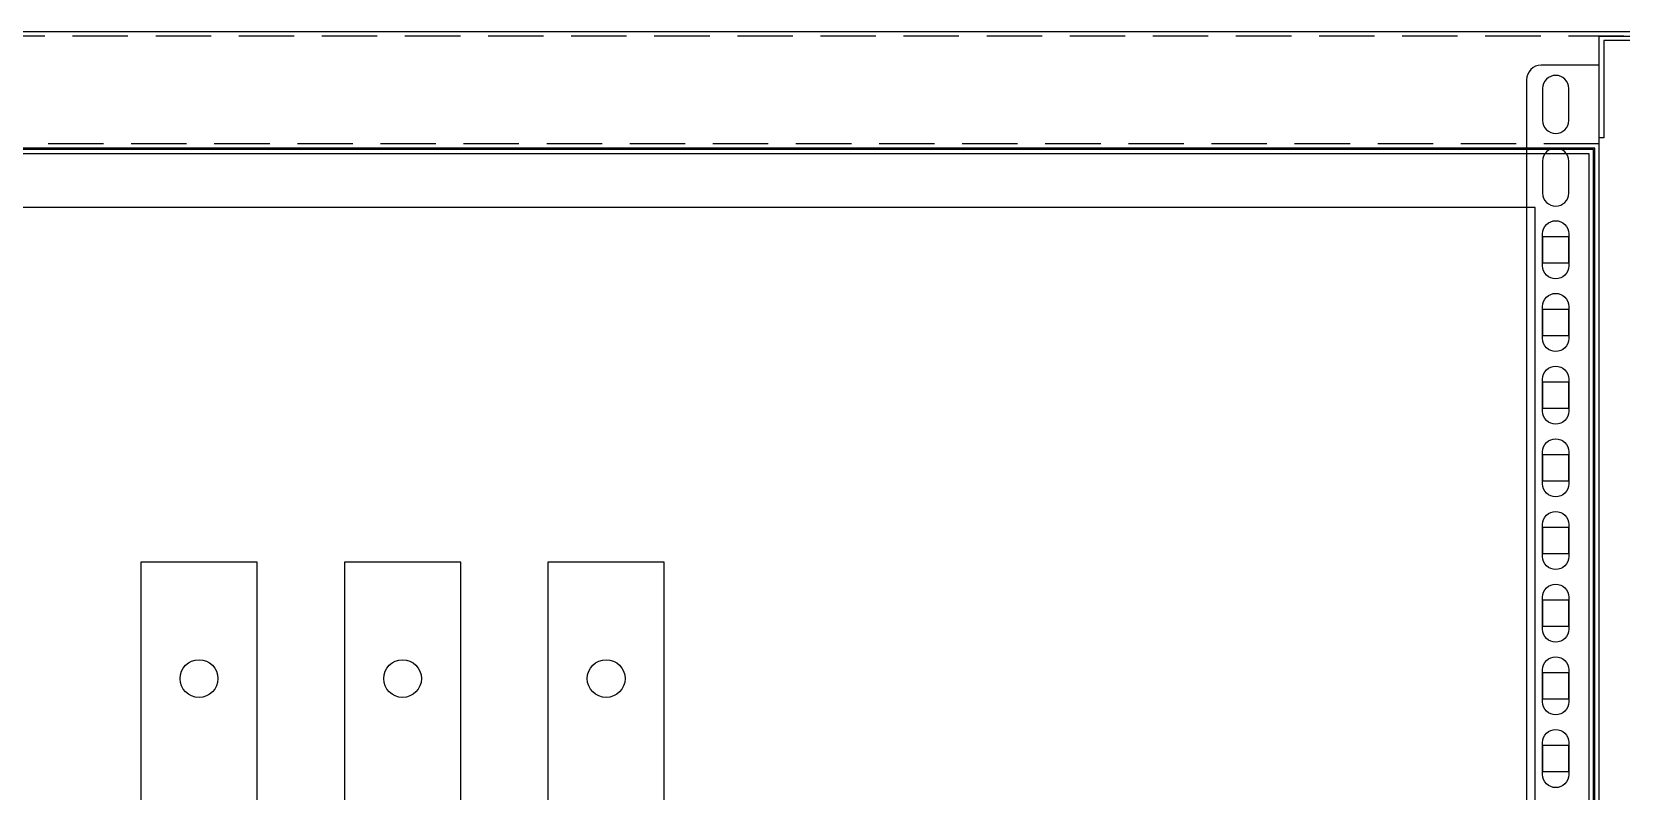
# Model space of a CAD drawing. Header units: millimetres. Extents: x 173893 to 258446, y -176540 to -123824.
# Drawn here: x 192472 to 193019, y -161788 to -161527 of the extents above; entities that cross this region are included whole.
import ezdxf

# ---------------------------------------------------------------- set-up
doc = ezdxf.new("R2010")
doc.units = ezdxf.units.MM
doc.header["$LTSCALE"] = 3
doc.linetypes.add('HIDDEN', pattern=[9.525, 6.35, -3.175])

msp = doc.modelspace()

# ---------------------------------------------------------------- linework, layer by layer
for points in [[(192149.48, -163626.78), (193049.48, -163626.78), (193049.48, -161526.78), (192149.48, -161526.78)], [(192189.48, -163586.78), (193009.48, -163586.78), (193009.48, -161566.78), (192189.48, -161566.78)], [(193000.48, -161597.28), (192991.48, -161597.28), (192991.48, -161606.28), (193000.48, -161606.28)], [(193000.48, -161622.28), (192991.48, -161622.28), (192991.48, -161631.28), (193000.48, -161631.28)], [(193000.48, -161647.28), (192991.48, -161647.28), (192991.48, -161656.28), (193000.48, -161656.28)], [(193000.48, -161672.28), (192991.48, -161672.28), (192991.48, -161681.28), (193000.48, -161681.28)], [(193000.48, -161697.28), (192991.48, -161697.28), (192991.48, -161706.28), (193000.48, -161706.28)], [(193000.48, -161722.28), (192991.48, -161722.28), (192991.48, -161731.28), (193000.48, -161731.28)], [(193000.48, -161747.28), (192991.48, -161747.28), (192991.48, -161756.28), (193000.48, -161756.28)], [(193000.48, -161772.28), (192991.48, -161772.28), (192991.48, -161781.28), (193000.48, -161781.28)]]:
    msp.add_lwpolyline(points, close=True)
at = {"linetype": 'HIDDEN'}
for points in [[(192150.98, -163625.28), (193047.98, -163625.28), (193047.98, -161528.28), (192150.98, -161528.28)], [(192187.98, -163588.28), (193010.98, -163588.28), (193010.98, -161565.28), (192187.98, -161565.28)]]:
    msp.add_lwpolyline(points, close=True, dxfattribs=at)
at = {"color": 1}
for points in [[(193010.98, -161563.28), (193010.98, -161528.28), (193047.98, -161528.28), (193047.98, -161529.78), (193012.48, -161529.78), (193012.48, -161563.28)], [(192509.48, -161852.78), (192549.48, -161852.78), (192549.48, -161709.28), (192509.48, -161709.28)]]:
    msp.add_lwpolyline(points, close=True, dxfattribs=at)
at = {"color": 151}
for points in [[(193010.98, -161538.28), (192990.98, -161538.28, 0.414214), (192985.98, -161543.28), (192985.98, -163610.28, 0.414214), (192990.98, -163615.28), (193010.98, -163615.28)], [(193000.48, -161557.28), (193000.48, -161546.28, 0.414214), (192995.98, -161541.78), (192995.98, -161541.78, 0.414214), (192991.48, -161546.28), (192991.48, -161557.28, 0.414214), (192995.98, -161561.78), (192995.98, -161561.78, 0.414214)], [(193000.48, -161582.28), (193000.48, -161571.28, 0.414214), (192995.98, -161566.78), (192995.98, -161566.78, 0.414214), (192991.48, -161571.28), (192991.48, -161582.28, 0.414214), (192995.98, -161586.78), (192995.98, -161586.78, 0.414214)], [(193000.48, -161596.28), (193000.48, -161607.28, -0.414214), (192995.98, -161611.78), (192995.98, -161611.78, -0.414214), (192991.48, -161607.28), (192991.48, -161596.28, -0.414214), (192995.98, -161591.78), (192995.98, -161591.78, -0.414214)], [(193000.48, -161621.28), (193000.48, -161632.28, -0.414214), (192995.98, -161636.78), (192995.98, -161636.78, -0.414214), (192991.48, -161632.28), (192991.48, -161621.28, -0.414214), (192995.98, -161616.78), (192995.98, -161616.78, -0.414214)], [(193000.48, -161646.28), (193000.48, -161657.28, -0.414214), (192995.98, -161661.78), (192995.98, -161661.78, -0.414214), (192991.48, -161657.28), (192991.48, -161646.28, -0.414214), (192995.98, -161641.78), (192995.98, -161641.78, -0.414214)], [(193000.48, -161671.28), (193000.48, -161682.28, -0.414214), (192995.98, -161686.78), (192995.98, -161686.78, -0.414214), (192991.48, -161682.28), (192991.48, -161671.28, -0.414214), (192995.98, -161666.78), (192995.98, -161666.78, -0.414214)], [(193000.48, -161696.28), (193000.48, -161707.28, -0.414214), (192995.98, -161711.78), (192995.98, -161711.78, -0.414214), (192991.48, -161707.28), (192991.48, -161696.28, -0.414214), (192995.98, -161691.78), (192995.98, -161691.78, -0.414214)], [(193000.48, -161721.28), (193000.48, -161732.28, -0.414214), (192995.98, -161736.78), (192995.98, -161736.78, -0.414214), (192991.48, -161732.28), (192991.48, -161721.28, -0.414214), (192995.98, -161716.78), (192995.98, -161716.78, -0.414214)], [(193000.48, -161746.28), (193000.48, -161757.28, -0.414214), (192995.98, -161761.78), (192995.98, -161761.78, -0.414214), (192991.48, -161757.28), (192991.48, -161746.28, -0.414214), (192995.98, -161741.78), (192995.98, -161741.78, -0.414214)], [(193000.48, -161771.28), (193000.48, -161782.28, -0.414214), (192995.98, -161786.78), (192995.98, -161786.78, -0.414214), (192991.48, -161782.28), (192991.48, -161771.28, -0.414214), (192995.98, -161766.78), (192995.98, -161766.78, -0.414214)]]:
    msp.add_lwpolyline(points, format="xyb", close=True, dxfattribs=at)
at = {"color": 6}
for points in [[(192189.98, -163586.28), (193008.98, -163586.28), (193008.98, -161567.28), (192189.98, -161567.28)], [(192191.48, -163584.78), (193007.48, -163584.78), (193007.48, -161568.78), (192191.48, -161568.78)], [(192209.98, -163566.28), (192988.98, -163566.28), (192988.98, -161587.28), (192209.98, -161587.28)]]:
    msp.add_lwpolyline(points, close=True, dxfattribs=at)
at = {"color": 2}
msp.add_lwpolyline([(192579.48, -161852.78), (192619.48, -161852.78), (192619.48, -161709.28), (192579.48, -161709.28)], close=True, dxfattribs=at)
at = {"color": 4}
msp.add_lwpolyline([(192649.48, -161852.78), (192689.48, -161852.78), (192689.48, -161709.28), (192649.48, -161709.28)], close=True, dxfattribs=at)
at = {"color": 1}
msp.add_circle((192529.48, -161749.28), 6.5, dxfattribs=at)
at = {"color": 2}
msp.add_circle((192599.48, -161749.28), 6.5, dxfattribs=at)
at = {"color": 4}
msp.add_circle((192669.48, -161749.28), 6.5, dxfattribs=at)

doc.saveas('drawing.dxf')
